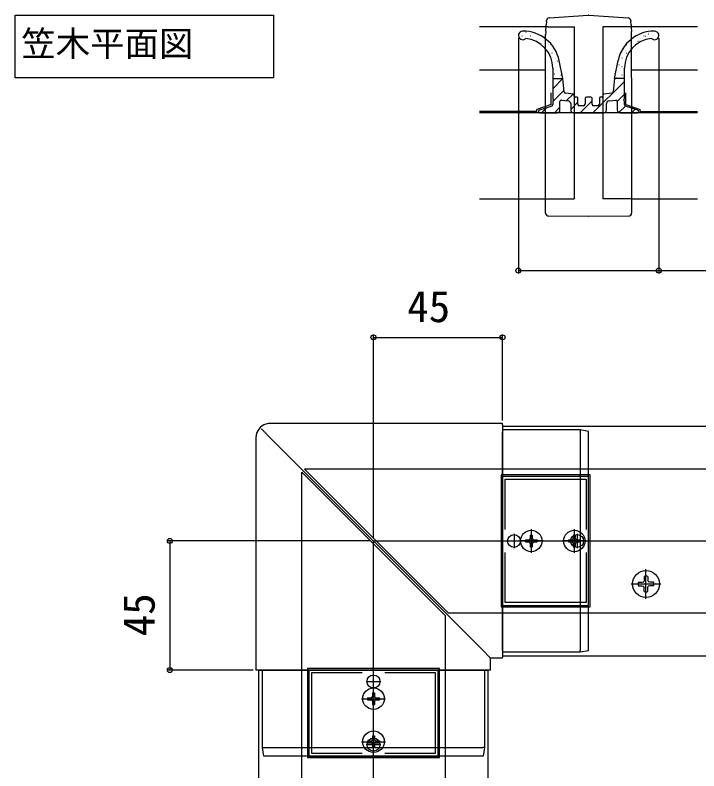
# Model space of a CAD drawing. Units: millimetres, scale not verified. Extents: x -875 to 875, y -1300 to 1292.
# Drawn here: x -41.2 to 197.2, y -776.9 to -513.4 of the extents above; entities that cross this region are included whole.
import ezdxf
from ezdxf.enums import TextEntityAlignment as Align

# ---------------------------------------------------------------- set-up
doc = ezdxf.new("R2010")
doc.units = ezdxf.units.MM
doc.header["$LTSCALE"] = 8
for name, color, linetype in [('0-1_USER1', 3, 'Continuous'), ('0-3_YKK_11E', 7, 'Continuous'), ('0-4_YKK_12', 2, 'Continuous'), ('0-5_YKK_13', 4, 'Continuous'), ('0-7_YKK_D', 6, 'Continuous'), ('0-9_YSS_K', 3, 'Continuous')]:
    doc.layers.add(name, color=color, linetype=linetype)
doc.styles.add('ＭＳ ゴシック', font='')
doc.styles.get('ＭＳ ゴシック').set_extended_font_data('MS Gothic')

msp = doc.modelspace()

# ---------------------------------------------------------------- linework, layer by layer
at = {"layer": '0-1_USER1'}
msp.add_lwpolyline([(-41.177, -527.364), (-41.177, -513.364), (48.873, -513.364), (48.873, -535.247), (-41.177, -535.247)], close=True, dxfattribs=at)
at = {"layer": '0-3_YKK_11E'}
for p, q in [((132.773, -694.2), (132.773, -699.2)), ((154.773, -694.2), (154.773, -699.2)), ((130.273, -696.7), (135.273, -696.7)), ((152.273, -696.7), (157.273, -696.7)), ((83.773, -748.2), (83.773, -743.2)), ((81.273, -745.7), (86.273, -745.7)), ((83.773, -770.2), (83.773, -765.2)), ((81.273, -767.7), (86.273, -767.7))]:
    msp.add_line(p, q, dxfattribs=at)
for points in [[(128.773, -674.2), (128.773, -719.2), (158.773, -719.2), (158.773, -674.2)], [(61.273, -771.7), (106.273, -771.7), (106.273, -741.7), (61.273, -741.7)]]:
    msp.add_lwpolyline(points, close=True, dxfattribs=at)
for points in [[(129.673, -692.731), (129.673, -675.2), (157.873, -675.2), (157.873, -692.731)], [(157.873, -700.669), (157.873, -718.2), (129.673, -718.2), (129.673, -700.669)], [(79.804, -770.8), (62.273, -770.8), (62.273, -742.6), (79.804, -742.6)], [(87.741, -742.6), (105.273, -742.6), (105.273, -770.8), (87.741, -770.8)]]:
    msp.add_lwpolyline(points, dxfattribs=at)
at = {"layer": '0-4_YKK_12'}
for p, q in [((144.684, -517.445), (120.773, -517.445)), ((144.684, -517.445), (153.773, -517.445)), ((153.773, -517.445), (153.773, -577.445)), ((163.773, -517.445), (163.773, -577.445)), ((172.862, -517.445), (163.773, -517.445)), ((196.773, -517.445), (172.862, -517.445)), ((120.773, -532.445), (143.889, -532.445)), ((173.657, -532.445), (196.773, -532.445)), ((120.773, -577.445), (143.773, -577.445)), ((143.773, -577.445), (153.773, -577.445)), ((173.773, -577.445), (163.773, -577.445)), ((173.773, -577.445), (196.773, -577.445)), ((128.773, -656.7), (128.773, -736.7)), ((281.273, -671.7), (59.773, -671.7)), ((109.773, -721.7), (59.773, -671.7)), ((58.773, -874.2), (58.773, -672.7)), ((108.773, -722.7), (58.773, -672.7)), ((43.773, -1111.7), (43.773, -741.7)), ((43.773, -741.7), (123.773, -741.7)), ((123.773, -1111.7), (123.773, -741.7))]:
    msp.add_line(p, q, dxfattribs=at)
for points in [[(128.773, -656.7), (468.773, -656.7), (481.273, -656.7)], [(109.773, -721.7), (281.273, -721.7), (281.273, -671.7)], [(108.773, -722.7), (108.773, -874.2), (58.773, -874.2)], [(128.773, -736.7), (468.773, -736.7), (481.273, -736.7)]]:
    msp.add_lwpolyline(points, dxfattribs=at)
at = {"layer": '0-5_YKK_13'}
for p, q in [((145.007, -514.34), (158.673, -513.429)), ((158.873, -513.429), (172.539, -514.34)), ((144.055, -515.61), (143.985, -516.753)), ((173.561, -516.753), (173.491, -515.61)), ((143.843, -519.075), (143.773, -520.222)), ((173.773, -520.222), (173.703, -519.075)), ((135.264, -521.399), (135.274, -521.395)), ((135.516, -520.645), (135.566, -520.645)), ((136.941, -519.27), (136.991, -519.27)), ((138.384, -520.294), (138.394, -520.29)), ((138.556, -520.645), (138.606, -520.645)), ((141.596, -520.645), (141.646, -520.645)), ((142.064, -521.411), (142.148, -521.356)), ((143.773, -535.216), (143.773, -520.222)), ((173.773, -535.216), (173.773, -520.222)), ((176.464, -521.014), (176.473, -521.01)), ((178.076, -520.645), (178.126, -520.645)), ((178.64, -520.709), (178.723, -520.654)), ((179.501, -519.27), (179.551, -519.27)), ((179.584, -519.909), (179.593, -519.906)), ((181.116, -520.645), (181.166, -520.645)), ((182.541, -519.27), (182.591, -519.27)), ((139.981, -522.26), (140.031, -522.26)), ((141.773, -521.935), (141.783, -521.931)), ((143.021, -522.26), (143.071, -522.26)), ((144.636, -523.635), (144.686, -523.635)), ((145.54, -523.442), (145.549, -523.438)), ((171.996, -523.635), (172.046, -523.635)), ((173.421, -522.26), (173.471, -522.26)), ((173.721, -521.985), (173.73, -521.982)), ((175.036, -523.635), (175.086, -523.635)), ((175.95, -522.489), (176.034, -522.434)), ((176.461, -522.26), (176.511, -522.26)), ((145.983, -526.653), (146.066, -526.598)), ((146.061, -525.25), (146.111, -525.25)), ((146.138, -526.071), (146.148, -526.067)), ((147.676, -526.625), (147.676, -526.625)), ((170.263, -526.253), (170.347, -526.198)), ((171.577, -525.585), (171.586, -525.582)), ((171.996, -526.625), (172.046, -526.625)), ((173.421, -525.25), (173.471, -525.25)), ((146.061, -528.24), (146.111, -528.24)), ((147.114, -528.566), (147.124, -528.563)), ((147.676, -529.615), (147.726, -529.615)), ((147.787, -529.376), (147.871, -529.321)), ((149.783, -535.445), (148.513, -529.24)), ((167.762, -535.445), (169.033, -529.24)), ((168.956, -529.615), (169.006, -529.615)), ((169.432, -529.186), (169.442, -529.182)), ((170.381, -528.24), (170.431, -528.24)), ((147.76, -531.178), (147.77, -531.175)), ((169.379, -530.757), (169.462, -530.701)), ((170.031, -531.815), (170.041, -531.811)), ((170.381, -531.23), (170.431, -531.23)), ((146.903, -533.88), (146.986, -533.824)), ((147.676, -532.605), (147.726, -532.605)), ((148.359, -533.807), (148.369, -533.804)), ((149.101, -534.22), (149.151, -534.22)), ((168.956, -532.605), (169.006, -532.605)), ((170.381, -534.22), (170.431, -534.22)), ((171.007, -534.31), (171.017, -534.307)), ((143.773, -535.216), (143.773, -535.303)), ((143.773, -535.305), (143.773, -535.303)), ((143.773, -535.475), (143.773, -535.305)), ((143.773, -582.392), (143.773, -535.475)), ((146.273, -535.445), (149.783, -535.445)), ((146.273, -539.019), (149.789, -535.503)), ((150.234, -540.139), (149.783, -535.445)), ((160.297, -547.445), (171.273, -536.47)), ((167.762, -535.445), (167.311, -540.139)), ((167.758, -535.495), (167.807, -535.445)), ((171.273, -535.445), (167.762, -535.445)), ((167.887, -535.415), (167.896, -535.411)), ((168.494, -535.26), (168.578, -535.205)), ((173.773, -535.216), (173.773, -535.303)), ((173.773, -535.303), (173.773, -535.305)), ((173.773, -535.305), (173.773, -535.475)), ((173.773, -535.475), (173.773, -582.392)), ((146.273, -543.509), (150.182, -539.6)), ((145.773, -544.583), (145.773, -540.445)), ((153.507, -540.915), (150.675, -540.588)), ((151.107, -543.165), (153.373, -540.899)), ((153.773, -541.645), (153.773, -541.213)), ((154.723, -541.945), (154.073, -541.945)), ((155.023, -544.445), (155.023, -542.245)), ((157.523, -542.445), (157.523, -544.445)), ((159.523, -541.945), (158.023, -541.945)), ((160.023, -544.445), (160.023, -542.445)), ((162.523, -542.245), (162.523, -544.445)), ((163.473, -541.945), (162.823, -541.945)), ((163.773, -541.213), (163.773, -541.645)), ((166.871, -540.588), (164.038, -540.915)), ((168.773, -543.46), (171.273, -540.96)), ((171.773, -544.583), (171.773, -540.445)), ((145.773, -544.583), (140.773, -546.221)), ((145.928, -545.058), (141.617, -546.47)), ((146.273, -543.465), (146.273, -544.583)), ((148.773, -546.445), (148.773, -543.464)), ((149.328, -542.967), (151.633, -543.223)), ((152.523, -546.239), (155.023, -543.739)), ((152.523, -544.217), (152.523, -546.445)), ((157.023, -544.945), (155.523, -544.945)), ((155.807, -547.445), (160.023, -543.229)), ((162.023, -544.945), (160.523, -544.945)), ((165.023, -546.445), (165.023, -544.217)), ((165.912, -543.223), (168.218, -542.967)), ((168.773, -543.464), (168.773, -546.445)), ((169.364, -547.358), (171.653, -545.07)), ((171.273, -544.583), (171.273, -543.465)), ((175.928, -546.47), (171.617, -545.058)), ((171.773, -544.583), (176.773, -546.221)), ((140.773, -546.945), (120.773, -546.945)), ((140.773, -546.945), (140.773, -546.221)), ((141.773, -547.445), (147.773, -547.445)), ((142.337, -547.445), (144.137, -545.645)), ((146.827, -547.445), (148.773, -545.499)), ((153.523, -547.445), (164.023, -547.445)), ((169.773, -547.445), (175.773, -547.445)), ((173.767, -547.445), (175.035, -546.178)), ((176.773, -546.945), (176.773, -546.221)), ((176.773, -546.945), (196.773, -546.945)), ((144.769, -583.392), (158.735, -583.449)), ((158.725, -583.436), (158.821, -583.436)), ((158.81, -583.449), (172.777, -583.392)), ((128.773, -655.711), (47.779, -655.711)), ((128.773, -655.711), (128.773, -655.715)), ((128.773, -656.205), (128.773, -655.715)), ((128.773, -656.205), (128.773, -658.736)), ((128.773, -734.926), (128.773, -658.736)), ((158.773, -658.5), (155.773, -658)), ((155.773, -658.71), (155.773, -734.763)), ((42.784, -660.706), (42.784, -741.7)), ((46.522, -659.449), (121.999, -734.926)), ((158.773, -734.272), (158.773, -659.201)), ((138.773, -692.55), (138.773, -700.85)), ((153.773, -692.55), (153.773, -700.85)), ((138.423, -694.65), (139.123, -694.65)), ((138.423, -694.65), (138.423, -695.85)), ((139.123, -694.65), (139.123, -695.85)), ((153.423, -694.65), (154.123, -694.65)), ((153.423, -694.65), (153.423, -695.85)), ((154.123, -694.65), (154.123, -695.85)), ((142.923, -696.7), (134.623, -696.7)), ((136.723, -696.35), (136.723, -697.05)), ((136.723, -696.35), (137.923, -696.35)), ((136.723, -697.05), (137.923, -697.05)), ((138.423, -697.55), (138.423, -698.75)), ((139.123, -697.55), (139.123, -698.75)), ((139.623, -696.35), (140.823, -696.35)), ((139.623, -697.05), (140.823, -697.05)), ((140.823, -696.35), (140.823, -697.05)), ((157.923, -696.7), (149.623, -696.7)), ((151.723, -696.35), (151.723, -697.05)), ((151.723, -696.35), (152.923, -696.35)), ((151.723, -697.05), (152.923, -697.05)), ((153.423, -697.55), (153.423, -698.75)), ((154.123, -697.55), (154.123, -698.75)), ((154.623, -696.35), (155.823, -696.35)), ((154.623, -697.05), (155.823, -697.05)), ((155.823, -696.35), (155.823, -697.05)), ((138.423, -698.75), (139.123, -698.75)), ((153.423, -698.75), (154.123, -698.75)), ((178.773, -716.879), (178.773, -706.521)), ((176.13, -711.111), (177.434, -711.089)), ((177.434, -711.089), (178.043, -710.97)), ((178.162, -710.362), (178.043, -710.97)), ((178.184, -709.058), (178.162, -710.362)), ((179.361, -709.058), (179.384, -710.362)), ((179.384, -710.362), (179.502, -710.97)), ((180.111, -711.089), (179.502, -710.97)), ((181.415, -711.111), (180.111, -711.089)), ((173.594, -711.7), (183.952, -711.7)), ((176.13, -712.289), (177.434, -712.311)), ((177.434, -712.311), (178.043, -712.43)), ((178.162, -713.038), (178.043, -712.43)), ((178.184, -714.342), (178.162, -713.038)), ((179.361, -714.342), (179.384, -713.038)), ((179.384, -713.038), (179.502, -712.43)), ((180.111, -712.311), (179.502, -712.43)), ((181.415, -712.289), (180.111, -712.311)), ((121.999, -734.926), (124.268, -737.195)), ((128.773, -734.926), (128.773, -737.195)), ((124.268, -737.195), (124.513, -737.44)), ((124.513, -737.44), (124.517, -737.445)), ((128.773, -737.44), (128.773, -737.195)), ((128.773, -737.44), (128.773, -737.445)), ((42.788, -741.7), (42.784, -741.7)), ((43.277, -741.7), (42.788, -741.7)), ((45.809, -741.7), (43.277, -741.7)), ((121.999, -741.7), (45.809, -741.7)), ((124.268, -741.7), (121.999, -741.7)), ((124.513, -741.7), (124.268, -741.7)), ((124.517, -741.7), (124.513, -741.7)), ((83.773, -755.85), (83.773, -747.55)), ((83.423, -749.65), (84.123, -749.65)), ((83.423, -749.65), (83.423, -750.85)), ((84.123, -749.65), (84.123, -750.85)), ((79.623, -751.7), (87.923, -751.7)), ((81.723, -751.35), (81.723, -752.05)), ((81.723, -751.35), (82.923, -751.35)), ((81.723, -752.05), (82.923, -752.05)), ((83.423, -752.55), (83.423, -753.75)), ((84.123, -752.55), (84.123, -753.75)), ((84.623, -751.35), (85.823, -751.35)), ((84.623, -752.05), (85.823, -752.05)), ((85.823, -751.35), (85.823, -752.05)), ((83.423, -753.75), (84.123, -753.75)), ((83.773, -770.85), (83.773, -762.55)), ((79.623, -766.7), (87.923, -766.7)), ((81.723, -766.35), (81.723, -767.05)), ((81.723, -766.35), (82.923, -766.35)), ((83.423, -764.65), (84.123, -764.65)), ((83.423, -764.65), (83.423, -765.85)), ((84.123, -764.65), (84.123, -765.85)), ((84.623, -766.35), (85.823, -766.35)), ((85.823, -766.35), (85.823, -767.05)), ((45.573, -771.7), (45.073, -768.7)), ((45.783, -768.7), (121.836, -768.7)), ((81.723, -767.05), (82.923, -767.05)), ((83.423, -767.55), (83.423, -768.75)), ((83.423, -768.75), (84.123, -768.75)), ((84.123, -767.55), (84.123, -768.75)), ((84.623, -767.05), (85.823, -767.05)), ((121.345, -771.7), (46.274, -771.7))]:
    msp.add_line(p, q, dxfattribs=at)
for points in [[(144.055, -515.61), (144.07, -515.36), (144.075, -515.277)], [(173.47, -515.277), (173.475, -515.36), (173.491, -515.61)], [(143.843, -519.075), (143.871, -518.623), (143.898, -518.18), (143.923, -517.762), (143.947, -517.381), (143.967, -517.052), (143.983, -516.783), (143.985, -516.753)], [(173.561, -516.753), (173.562, -516.783), (173.579, -517.052), (173.599, -517.381), (173.622, -517.762), (173.648, -518.18), (173.675, -518.623), (173.703, -519.075)], [(146.273, -531.826), (146.273, -535.445), (146.273, -542.426)], [(171.273, -542.426), (171.273, -535.445), (171.273, -531.826)], [(47.779, -655.711), (46.998, -655.771), (46.235, -655.955), (45.511, -656.255), (44.842, -656.664), (44.246, -657.173), (43.737, -657.769), (43.327, -658.438), (43.028, -659.162), (42.844, -659.925), (42.784, -660.706)], [(46.522, -659.449), (46.345, -659.272), (46.171, -659.099), (46, -658.927), (45.834, -658.761), (45.674, -658.602), (45.524, -658.451), (45.381, -658.309), (45.251, -658.178), (45.134, -658.061), (45.029, -657.956), (44.939, -657.866), (44.865, -657.792), (44.807, -657.734), (44.765, -657.693), (44.741, -657.668)], [(155.773, -658), (155.773, -658), (128.773, -658)], [(155.773, -658), (155.788, -658.037), (155.796, -658.137), (155.796, -658.292), (155.788, -658.485), (155.773, -658.701)], [(155.773, -658.71), (155.773, -658.71), (155.773, -658.709), (155.773, -658.708), (155.773, -658.708), (155.773, -658.707), (155.773, -658.707), (155.773, -658.706), (155.773, -658.705), (155.773, -658.705), (155.773, -658.704), (155.773, -658.704), (155.773, -658.703), (155.773, -658.702), (155.773, -658.702), (155.773, -658.701), (155.773, -658.701)], [(158.773, -659.201), (158.773, -658.985), (158.773, -658.789), (158.773, -658.634), (158.773, -658.535), (158.773, -658.5)], [(128.773, -735.4), (155.773, -735.4), (155.773, -735.4), (158.773, -734.9)], [(155.773, -734.772), (155.773, -734.772), (155.773, -734.771), (155.773, -734.77), (155.773, -734.77), (155.773, -734.769), (155.773, -734.769), (155.773, -734.768), (155.773, -734.768), (155.773, -734.767), (155.773, -734.767), (155.773, -734.766), (155.773, -734.766), (155.773, -734.765), (155.773, -734.765), (155.773, -734.764), (155.773, -734.763)], [(155.773, -735.4), (155.791, -735.315), (155.791, -735.088), (155.773, -734.772)], [(158.773, -734.9), (158.773, -734.818), (158.773, -734.591), (158.773, -734.272)], [(124.517, -741.7), (124.517, -737.445), (128.773, -737.445)], [(45.073, -768.7), (45.073, -768.7), (45.073, -741.7)], [(122.473, -741.7), (122.473, -768.7), (122.473, -768.7), (121.973, -771.7)], [(45.073, -768.7), (45.109, -768.715), (45.21, -768.723), (45.364, -768.723), (45.558, -768.715), (45.773, -768.7)], [(45.783, -768.7), (45.782, -768.7), (45.782, -768.7), (45.781, -768.7), (45.781, -768.7), (45.78, -768.7), (45.779, -768.7), (45.779, -768.7), (45.778, -768.7), (45.778, -768.7), (45.777, -768.7), (45.776, -768.7), (45.776, -768.7), (45.775, -768.7), (45.775, -768.7), (45.774, -768.7), (45.773, -768.7)], [(121.845, -768.7), (121.844, -768.7), (121.844, -768.7), (121.843, -768.7), (121.843, -768.7), (121.842, -768.7), (121.842, -768.7), (121.841, -768.7), (121.841, -768.7), (121.84, -768.7), (121.839, -768.7), (121.839, -768.7), (121.838, -768.7), (121.838, -768.7), (121.837, -768.7), (121.837, -768.7), (121.836, -768.7)], [(122.473, -768.7), (122.388, -768.718), (122.161, -768.718), (121.845, -768.7)], [(46.274, -771.7), (46.057, -771.7), (45.862, -771.7), (45.707, -771.7), (45.608, -771.7), (45.573, -771.7)], [(121.973, -771.7), (121.891, -771.7), (121.664, -771.7), (121.345, -771.7)]]:
    msp.add_lwpolyline(points, dxfattribs=at)
for points in [[(128.273, -719.7), (159.273, -719.7), (159.273, -673.7), (128.273, -673.7)], [(60.773, -741.2), (60.773, -772.2), (106.773, -772.2), (106.773, -741.2)]]:
    msp.add_lwpolyline(points, close=True, dxfattribs=at)
for centre, radius in [((138.773, -696.7), 3.75), ((153.773, -696.7), 3.75), ((132.773, -696.7), 2.25), ((154.773, -696.7), 2.25), ((178.773, -711.7), 4.708), ((83.773, -745.7), 2.25), ((83.773, -751.7), 3.75), ((83.773, -766.7), 3.75), ((83.773, -767.7), 2.25)]:
    msp.add_circle(centre, radius, dxfattribs=at)
for centre, radius, start, end in [((158.773, -514.926), 1.5, 86.18593, 93.81407), ((145.073, -515.338), 1, 93.81407, 176.5), ((172.472, -515.338), 1, 3.5, 86.18593), ((135.773, -520.445), 1.5, 90, 315.33998), ((135.883, -531.84), 12.895, 11.63289, 90.48953), ((181.663, -531.84), 12.895, 89.51047, 168.36711), ((181.773, -520.445), 1.5, 224.66002, 90), ((135.887, -531.842), 10.386, 0.08527, 84.73769), ((181.658, -531.842), 10.386, 95.26231, 179.91473), ((150.732, -540.092), 0.5, 185.48532, 263.42801), ((166.814, -540.092), 0.5, 276.57199, 354.51468), ((146.573, -542.426), 0.3, 180, 240), ((146.273, -542.945), 0.3, 300, 60), ((153.473, -541.213), 0.3, 0, 83.42801), ((154.073, -541.645), 0.3, 180, 270), ((154.723, -542.245), 0.3, 0, 90), ((158.023, -542.445), 0.5, 90, 180), ((159.523, -542.445), 0.5, 0, 90), ((162.823, -542.245), 0.3, 90, 180), ((163.473, -541.645), 0.3, 270, 360), ((164.073, -541.213), 0.3, 96.57199, 180), ((171.273, -542.945), 0.3, 120, 240), ((170.973, -542.426), 0.3, 300, 0), ((145.773, -544.583), 0.5, 288.13494, 0), ((146.573, -543.465), 0.3, 120, 180), ((149.273, -543.464), 0.5, 83.65981, 180), ((151.523, -544.217), 1, 0, 83.65981), ((155.523, -544.445), 0.5, 180, 270), ((157.023, -544.445), 0.5, 270, 0), ((160.523, -544.445), 0.5, 180, 270), ((162.023, -544.445), 0.5, 270, 0), ((166.023, -544.217), 1, 96.34019, 180), ((168.273, -543.464), 0.5, 0, 96.34019), ((170.973, -543.465), 0.3, 0, 60), ((171.773, -544.583), 0.5, 180, 251.86506), ((141.773, -546.945), 0.5, 108.13494, 270), ((147.773, -546.445), 1, 270, 0), ((153.523, -546.445), 1, 180, 270), ((164.023, -546.445), 1, 270, 0), ((169.773, -546.445), 1, 180, 270), ((175.773, -546.945), 0.5, 270, 71.86506), ((144.773, -582.392), 1, 180, 269.76681), ((172.773, -582.392), 1, 270.23319, 0), ((137.923, -695.85), 0.5, 270, 0), ((137.923, -697.55), 0.5, 0, 90), ((139.623, -695.85), 0.5, 180, 270), ((139.623, -697.55), 0.5, 90, 180), ((152.923, -695.85), 0.5, 270, 0), ((152.923, -697.55), 0.5, 0, 90), ((154.623, -695.85), 0.5, 180, 270), ((154.623, -697.55), 0.5, 90, 180), ((178.773, -711.7), 2.707, 167.44414, 192.55586), ((178.773, -711.7), 2.707, 77.44414, 102.55586), ((178.773, -711.7), 2.707, 347.44414, 12.55586), ((178.773, -711.7), 2.707, 257.44414, 282.55586), ((82.923, -750.85), 0.5, 270, 0), ((84.623, -750.85), 0.5, 180, 270), ((82.923, -752.55), 0.5, 0, 90), ((84.623, -752.55), 0.5, 90, 180), ((82.923, -765.85), 0.5, 270, 0), ((84.623, -765.85), 0.5, 180, 270), ((82.923, -767.55), 0.5, 0, 90), ((84.623, -767.55), 0.5, 90, 180)]:
    msp.add_arc(centre, radius, start, end, dxfattribs=at)
msp.add_ellipse((47.788, -660.715), major_axis=(3.536, -3.536), ratio=0.999993, start_param=2.358058, end_param=3.9251274, dxfattribs=at)
at = {"layer": '0-7_YKK_D'}
for p, q in [((134.273, -521.445), (134.273, -603.445)), ((183.273, -521.445), (183.273, -603.445)), ((83.773, -695.7), (83.773, -624.711)), ((83.773, -625.711), (128.773, -625.711)), ((128.773, -654.711), (128.773, -624.711)), ((82.773, -696.7), (11.784, -696.7)), ((12.784, -696.7), (12.784, -741.7)), ((41.784, -741.7), (11.784, -741.7))]:
    msp.add_line(p, q, dxfattribs=at)
msp.add_lwpolyline([(134.273, -602.445), (183.273, -602.445), (228.864, -602.445)], dxfattribs=at)
for centre in [(134.273, -602.445), (183.273, -602.445), (83.773, -625.711), (128.773, -625.711), (12.784, -696.7), (12.784, -741.7)]:
    msp.add_circle(centre, 0.875, dxfattribs=at)
at = {"layer": '0-9_YSS_K'}
for p, q in [((196.773, -547.445), (120.773, -547.445)), ((153.773, -547.445), (163.773, -547.445)), ((83.773, -1259.7), (83.773, -696.7)), ((83.773, -696.7), (536.773, -696.7))]:
    msp.add_line(p, q, dxfattribs=at)

# ---------------------------------------------------------------- texts
at = {"layer": '0-1_USER1', "style": 'ＭＳ ゴシック'}
msp.add_text('笠木平面図', height=8.798, dxfattribs=at).set_placement((-39.023, -530.336), align=Align.BOTTOM_LEFT)
at = {"layer": '0-7_YKK_D', "style": 'ＭＳ ゴシック'}
msp.add_text('45', height=11, dxfattribs=at).set_placement((95.534, -623.711), align=Align.BOTTOM_LEFT)
msp.add_text('45', height=11, rotation=90, dxfattribs=at).set_placement((10.784, -729.939), align=Align.BOTTOM_LEFT)

doc.saveas('drawing.dxf')
